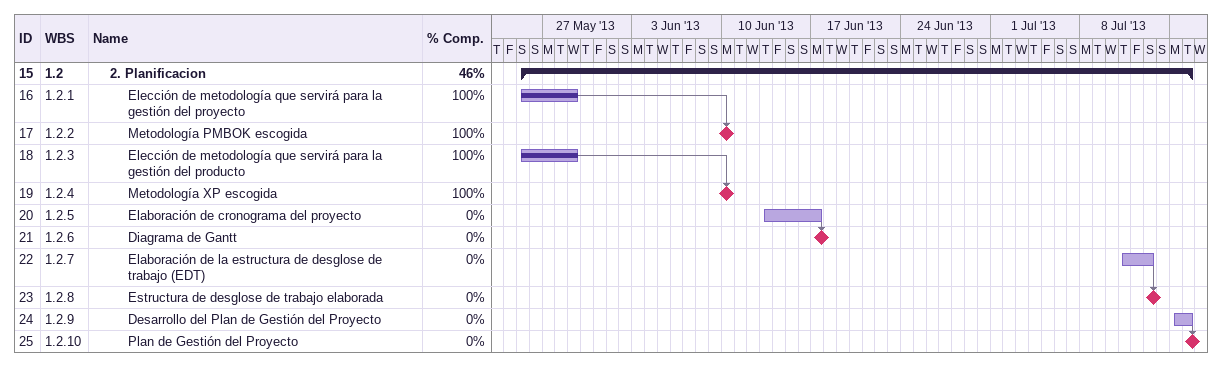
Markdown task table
| ID | WBS | Task | Start | Finish | Predecessors | % complete |
|---|---|---|---|---|---|---|
| 15 | 1.2 | **2. Planificacion** | 2013-05-25 | 2013-07-16 |  | 46 |
| 16 | 1.2.1 | Elección de metodología que servirá para la gestión del proyecto | 2013-05-25 | 2013-05-29 |  | 100 |
| 17 | 1.2.2 | Metodología PMBOK escogida (milestone) | 2013-06-10 | 2013-06-10 | 16 | 100 |
| 18 | 1.2.3 | Elección de metodología que servirá para la gestión del producto | 2013-05-25 | 2013-05-29 |  | 100 |
| 19 | 1.2.4 | Metodología XP escogida (milestone) | 2013-06-10 | 2013-06-10 | 18 | 100 |
| 20 | 1.2.5 | Elaboración de cronograma del proyecto | 2013-06-13 | 2013-06-17 |  | 0 |
| 21 | 1.2.6 | Diagrama de Gantt (milestone) | 2013-06-17 | 2013-06-17 | 20 | 0 |
| 22 | 1.2.7 | Elaboración de la estructura de desglose de trabajo (EDT) | 2013-07-11 | 2013-07-13 |  | 0 |
| 23 | 1.2.8 | Estructura de desglose de trabajo elaborada (milestone) | 2013-07-13 | 2013-07-13 | 22 | 0 |
| 24 | 1.2.9 | Desarrollo del Plan de Gestión del Proyecto | 2013-07-15 | 2013-07-16 |  | 0 |
| 25 | 1.2.10 | Plan de Gestión del Proyecto (milestone) | 2013-07-16 | 2013-07-16 | 24 | 0 |
